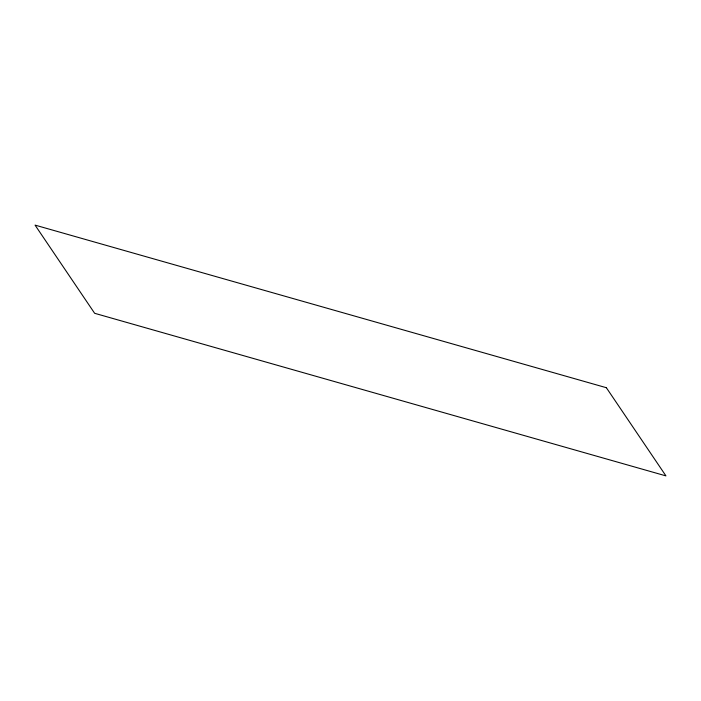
<?xml version="1.0" encoding="UTF-8"?>
<svg xmlns="http://www.w3.org/2000/svg" width="701" height="701" viewBox="0 0 701 701"><rect width="100%" height="100%" fill="white"/><g stroke="black" fill="none" stroke-linecap="round" stroke-linejoin="round"><path stroke-width="1.05" d="M606.356 387.706L35.05 225.109L94.644 313.294L665.95 475.891L606.356 387.706"/></g></svg>
